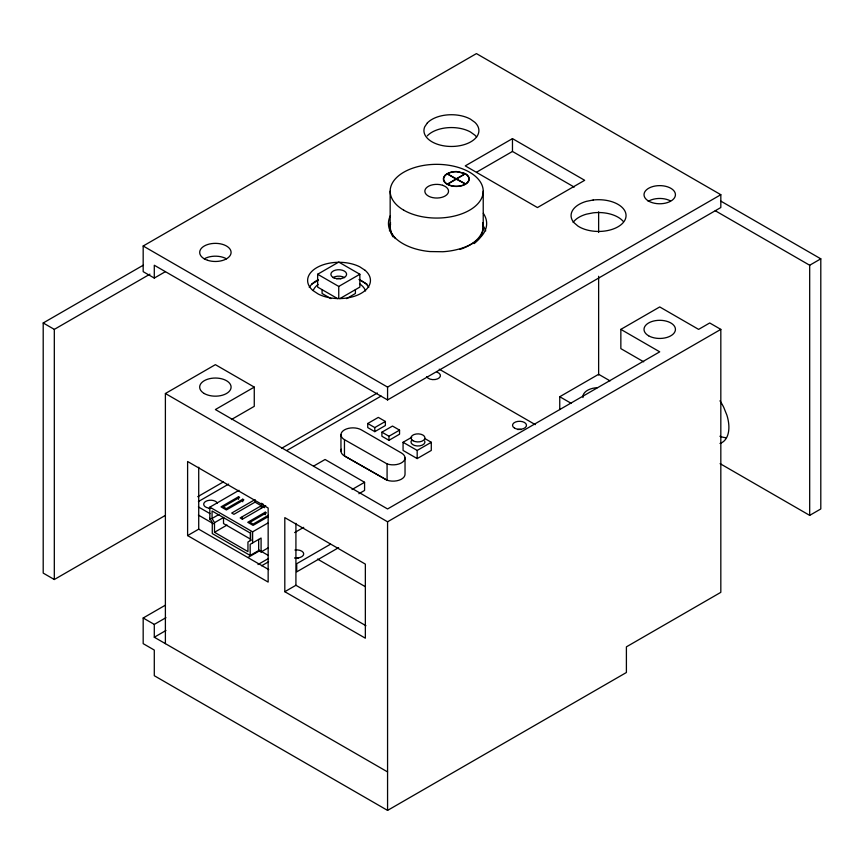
<?xml version="1.0" encoding="UTF-8"?>
<svg xmlns="http://www.w3.org/2000/svg" width="864" height="864" viewBox="0 0 864 864"><rect width="100%" height="100%" fill="white"/><g stroke="black" fill="none" stroke-linecap="round" stroke-linejoin="round"><path stroke-width="1.3" d="M340.956 451.062L340.956 434.765M387.083 463.925A11.966 6.912 0 0 0 402.559 462.154A11.966 6.912 0 0 0 401.533 453.06L361.39 429.883A11.966 6.912 0 0 0 344.466 429.883A11.966 6.912 0 0 0 344.466 439.657L344.455 455.944L387.083 480.222A11.966 6.912 0 0 0 399.049 480.222A11.966 6.912 0 0 0 405.032 474.239L405.032 457.942M427.259 135.886L427.345 135.767A27.497 15.876 0 0 1 470.47 131.987L474.952 135.216A27.497 15.876 0 0 1 476.604 137.063M154.289 278.078L143.176 271.663L143.176 246.002L476.431 53.6L720.824 194.702L720.824 207.522L387.569 399.935L154.289 265.248L154.289 278.078L165.391 271.663M165.1 515.549L54.313 579.517L43.2 573.102L43.2 322.974L143.413 265.118M43.2 322.974L54.313 329.378L149.936 274.169M512.471 138.618L465.264 165.877L537.462 207.565L584.68 180.306L512.471 138.618L512.471 151.448L574.193 187.078M476.777 172.055L512.471 151.448M337.64 298.631L317.639 287.086L317.639 274.255L338.753 262.073L359.856 274.255L359.856 287.086L339.854 298.631M311.548 284.202L318.492 280.195M317.639 274.255L338.753 286.438L359.856 274.255M165.391 643.648L165.391 393.52L215.384 364.662L254.264 387.104L254.264 406.35L231.39 419.548M346.529 298.631L355.406 293.501L355.406 289.645M254.264 387.104L215.384 409.547L387.569 508.961L659.729 351.832L620.849 329.378L620.849 348.624L643.712 361.832M197.748 496.692L223.409 481.885M281.718 448.222L377.352 393.012M143.176 246.002L387.569 387.104L720.824 194.702M198.396 501.552L228.658 484.088M286.837 450.5L381.089 396.079M209.844 519.653L209.844 507.146L239.004 490.309M238.518 496.768L221.022 506.866L226.368 509.954L243.864 499.856L242.752 499.208L226.368 508.669L223.236 506.866L239.63 497.405L238.518 496.768L238.518 499.327M367.74 423.5L378.324 417.388L385.376 421.459L385.376 425.531L374.792 431.644L367.74 427.572L367.74 423.5L374.792 427.572L385.376 421.459M251.37 540.022L247.946 541.998L247.946 551.599L214.499 532.289L214.499 522.688L212.058 518.465L218.905 514.512M187.607 535.583L268.153 582.077L268.153 508L187.607 461.506L187.607 535.583L198.72 529.168L268.747 569.603M214.499 522.688L223.625 517.417M313.697 466.052L325.069 459.486L364.576 482.285L364.576 490.439L358.884 493.722M255.042 502.135L233.928 514.318L231.714 513.043L255.042 499.576L255.042 502.135L264.665 507.697M381.91 432.173L392.494 426.06L399.546 430.132L399.546 434.203L388.962 440.316L381.91 436.244L381.91 432.173L388.962 436.244L399.546 430.132M214.499 532.289L227.048 525.042M261.284 508.313L261.284 505.742L240.181 517.936L242.406 519.21L265.734 505.742M268.369 515.29L253.098 524.102L249.966 522.299L266.36 512.838L265.248 512.201L247.752 522.299L253.098 525.388L268.261 516.629M424.775 438.523L431.287 442.282L431.287 450.436L417.182 458.579L403.067 450.436L403.067 442.282L411.75 437.27M209.844 507.146L252.612 531.835L267.775 523.087M620.849 329.378L659.729 306.936L698.609 329.378L709.711 322.974L720.824 329.378L720.824 592.337L626.4 646.855L626.4 672.505L387.569 810.4L154.289 675.713L154.289 650.063L143.176 643.648L143.176 617.998L165.316 605.21M403.067 442.282L417.182 450.436L431.287 442.282M352.058 489.51L364.576 482.285M209.844 518.249L212.274 522.472L212.274 533.563L250.171 555.444L258.649 550.552L261.09 551.956L268.024 547.949M248.044 557.442L259.697 550.714M294.635 532.591L303.707 527.353M143.176 617.998L154.289 624.402L165.942 617.684M257.99 564.538L268.477 558.479M261.63 565.78L268.607 561.751M559.753 409.558L559.753 396.727L598.633 374.285L610.06 380.884M154.289 624.402L154.289 637.232L165.942 630.504M715.241 210.719L809.687 265.248L820.8 258.833L820.8 508.961L809.687 515.376L720.112 463.655M330.48 544.223L296.73 563.706L296.73 571.849L338.623 547.657M165.391 393.52L387.569 521.791L720.824 329.378M284.807 591.7L365.353 638.194L365.353 564.116L284.807 517.622L284.807 591.7L295.92 585.284L365.947 625.72M344.455 439.657L387.083 463.925L387.083 480.222L344.455 455.944A11.966 6.912 0 0 1 341.366 449.269M720.641 201.01L820.8 258.833M358.992 279.526L367.092 284.202M559.753 396.727L571.18 403.326M330.977 298.631L322.088 293.501L322.088 289.645M439.236 369.187L535.28 424.634M261.457 503.28L263.596 504.511M317.542 559.094L365.386 586.721M198.374 506.92L209.941 513.594M198.374 515.063L213.419 523.746M258.541 549.796L267.808 555.142M154.289 637.232L387.569 771.919M359.726 279.623L365.137 283.176A31.417 18.144 0 0 1 368.777 287.42M809.687 265.248L809.687 515.376M598.633 211.853L598.633 232.459M598.633 276.286L598.633 375.008M483.224 191.203L483.224 226.163M417.182 450.436L417.182 458.579M390.161 191.203L390.161 226.163M388.962 436.244L388.962 440.316M387.569 387.104L387.569 399.935M387.569 521.791L387.569 810.4M374.792 427.572L374.792 431.644M338.753 286.438L338.753 297.983M295.92 523.325L295.92 585.284M265.248 512.201L265.248 514.76M261.09 551.956L261.09 538.045L250.171 544.342L250.171 555.444M258.649 539.449L258.649 550.552M252.612 531.835L252.612 542.938M250.592 532.116L250.592 539.19L223.517 523.562L223.517 517.655M250.387 540.594L250.387 533.12L212.058 510.991L212.058 518.465M242.752 499.208L242.752 501.779M242.406 516.65L242.406 519.21M198.72 467.208L198.72 529.168M54.313 329.378L54.313 579.517M210.676 508.27A6.988 4.028 0 0 1 203.72 504.598A6.988 4.028 0 0 1 209.466 500.267A6.988 4.028 0 0 1 217.415 503.194M208.872 508.496A6.988 4.028 0 0 1 210.676 508.356M424.71 440.921A6.988 4.028 0 0 1 417.053 445.964A6.988 4.028 0 0 1 411.912 439.949M436.946 372.136A6.988 4.028 0 0 1 437.702 378.821A6.988 4.028 0 0 1 426.708 376.661M294.926 550.033A6.988 4.028 0 0 1 303.718 553.932A6.988 4.028 0 0 1 294.926 557.82M294.926 558.176A6.988 4.028 0 0 1 298.544 558.176M517.709 429.559A6.988 4.028 0 0 1 521.316 429.559M336.604 278.77A3.931 2.268 0 0 1 340.891 278.77M332.91 277.636A7.852 4.536 0 0 1 344.585 277.636M313.33 290.261A26.708 15.422 0 0 1 318.082 284.472M359.575 283.781A26.708 15.422 0 0 1 365.558 290.974M482.825 224.132A46.537 26.87 0 0 1 474.131 243.594M392.958 236.822A46.537 26.87 0 0 1 390.56 224.132M482.825 222.653A46.537 26.87 0 0 1 459.961 249.426M395.42 238.572A46.537 26.87 0 0 1 391.748 233.118M391.262 231.984A46.537 26.87 0 0 1 390.56 222.653M582.984 397.548A15.714 9.072 0 0 1 597.208 387.698M725.846 437.692A33.383 19.278 60 0 1 719.928 436.244M719.982 400.831A33.383 19.278 60 0 1 723.73 407.311L726.916 415.238A33.383 19.278 60 0 1 720.014 443.47M309.269 287.453A31.417 18.144 0 0 1 318.298 279.644M389.416 230.818A49.097 28.339 0 0 1 390.442 228.409M483.343 226.152A49.097 28.339 0 0 1 485.719 230.904M573.134 222.372A27.497 15.876 0 0 1 586.343 214.186L593.136 212.846A27.497 15.876 0 0 1 623.192 221.346M648.205 201.355A15.714 9.072 0 0 1 670.41 200.88M204.271 258.833A15.714 9.072 0 0 1 226.487 258.833M483.343 213.332A49.097 28.339 0 0 1 442.822 251.737L430.002 251.564A49.097 28.339 0 0 1 390.442 215.579M427.345 122.936L424.732 126.792A27.497 15.876 0 0 0 455.544 146.286A27.497 15.876 0 0 0 474.952 122.396L470.47 119.156A27.497 15.876 0 0 0 427.345 122.936M445.09 175.241L443.794 177.044A12.949 7.474 0 0 0 447.131 184.27L449.82 185.458A12.949 7.474 0 0 0 466.571 183.546A12.949 7.474 0 0 0 465.458 173.707L456.311 171.515A12.949 7.474 0 0 0 445.09 175.241M448.103 174.334L455.857 178.988L448.232 183.719L456.3 179.248L464.692 183.503L456.743 178.988L464.368 174.258L456.3 178.729L448.103 174.334M593.136 200.016L586.343 201.366A27.497 15.876 0 0 0 573.934 222.631L577.94 226.076A27.497 15.876 0 0 0 624.618 220.644A27.497 15.876 0 0 0 593.136 200.016M458.309 171.796L455.015 171.742A12.625 7.29 0 0 0 444.204 176.904A12.625 7.29 0 0 0 448.33 184.637L451.138 185.63A12.625 7.29 0 0 0 467.046 182.812A12.625 7.29 0 0 0 464.27 173.34L458.309 171.796M442.616 185.274L439.754 184.594A11.848 6.836 0 0 0 424.894 191.797A11.848 6.836 0 0 0 441.698 197.392A11.848 6.836 0 0 0 445.068 186.365L442.616 185.274M365.137 270.346L359.726 266.792A31.417 18.144 0 0 0 318.298 266.814A31.417 18.144 0 0 0 312.919 290.531L318.33 294.084A31.417 18.144 0 0 0 359.77 294.073A31.417 18.144 0 0 0 365.137 270.346M413.024 440.748A6.988 4.028 0 0 0 424.71 438.934A6.988 4.028 0 0 0 416.156 433.998A6.988 4.028 0 0 0 413.024 440.748M514.577 428.155A6.988 4.028 0 0 0 526.252 426.352A6.988 4.028 0 0 0 517.709 421.416A6.988 4.028 0 0 0 514.577 428.155M204.271 393.52A15.714 9.072 0 0 0 230.558 389.448A15.714 9.072 0 0 0 211.313 378.346A15.714 9.072 0 0 0 204.271 393.52M648.616 335.794A15.714 9.072 0 0 0 674.903 331.733A15.714 9.072 0 0 0 655.657 320.62A15.714 9.072 0 0 0 648.616 335.794M334.13 277.927A7.852 4.536 0 0 0 346.561 274.73A7.852 4.536 0 0 0 335.556 270.108A7.852 4.536 0 0 0 334.13 277.927M403.79 210.2A46.537 26.87 0 0 0 481.637 198.148A46.537 26.87 0 0 0 424.645 165.251A46.537 26.87 0 0 0 403.79 210.2M649.037 201.344A15.714 9.072 0 0 0 675.043 196.711A15.714 9.072 0 0 0 655.096 186.03A15.714 9.072 0 0 0 649.037 201.344M207.533 260.269A15.714 9.072 0 0 0 231.088 252.418A15.714 9.072 0 0 0 207.533 244.566A15.714 9.072 0 0 0 207.533 260.269"/></g></svg>
